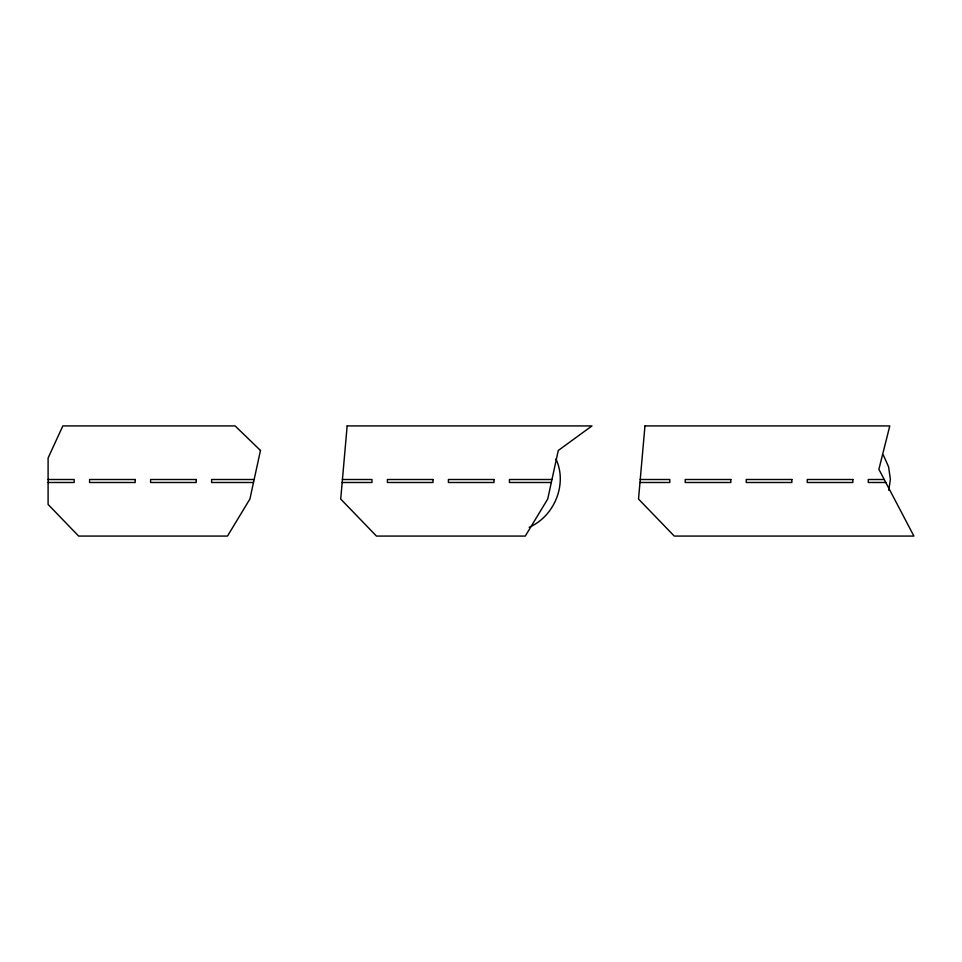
<?xml version="1.0" encoding="UTF-8"?>
<svg xmlns="http://www.w3.org/2000/svg" width="962" height="962" viewBox="0 0 962 962"><rect width="100%" height="100%" fill="white"/><g stroke="black" fill="none" stroke-linecap="round" stroke-linejoin="round"><path stroke-width="1.44" d="M888.804 490.319L890.379 479.28L888.599 466.859L883.369 455.11M529.184 527.26C554.365 516.39 567.736 484.126 555.952 459.03M48.1 479.509L74.17 479.509L74.17 482.491L48.1 482.491M254.148 479.509L211.616 479.509L211.616 482.491L253.499 482.491M342.424 479.509L371.981 479.509L371.981 482.491L342.159 482.491M551.96 479.509L509.439 479.509L509.439 482.491L551.322 482.491M640.235 479.509L669.805 479.509L669.805 482.491L639.971 482.491M884.234 479.509L868.277 479.509L868.277 482.491L885.798 482.491M347.15 425.925L340.704 499.037L376.455 536.074L525.288 536.074L547.715 499.037L558.285 450.469L591.967 425.925L347.15 425.925M644.961 425.925L638.515 499.037L674.278 536.074L913.9 536.074L878.883 469.3L889.79 425.925L644.961 425.925M260.474 450.469L249.904 499.037L227.477 536.074L78.644 536.074L48.1 504.437L48.1 457.996L62.843 425.925L235.113 425.925L260.474 450.469M135.185 479.509L89.574 479.509L89.574 482.491L135.185 482.491L135.185 479.509M196.212 479.509L150.601 479.509L150.601 482.491L196.212 482.491L196.212 479.509M433.008 479.509L387.397 479.509L387.397 482.491L433.008 482.491L433.008 479.509M494.023 479.509L448.412 479.509L448.412 482.491L494.023 482.491L494.023 479.509M730.819 479.509L685.209 479.509L685.209 482.491L730.819 482.491L730.819 479.509M791.846 479.509L746.235 479.509L746.235 482.491L791.846 482.491L791.846 479.509M852.861 479.509L807.25 479.509L807.25 482.491L852.861 482.491L852.861 479.509"/></g></svg>
